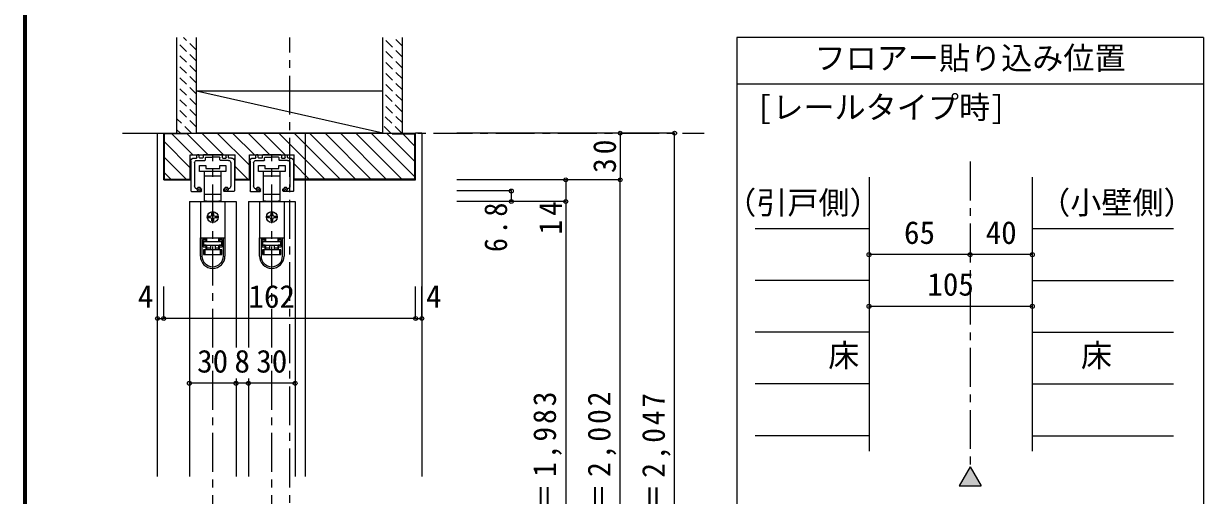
# Model space of a CAD drawing. Units: millimetres, scale not verified. Extents: x -957 to 993, y -705 to 708.
# Drawn here: x -957 to -199, y -219 to 85 of the extents above; entities that cross this region are included whole.
import ezdxf
from ezdxf.enums import TextEntityAlignment as Align

# ---------------------------------------------------------------- set-up
doc = ezdxf.new("R2010")
doc.units = ezdxf.units.MM
doc.header["$LTSCALE"] = 5
doc.header["$PDMODE"] = 32
doc.header["$PDSIZE"] = 2.5
doc.linetypes.add('CHAIN1', pattern=[8, 5, -1, 1, -1])
doc.linetypes.add('DASHED1', pattern=[1.8, 1.2, -0.6])
doc.layers.add('0-B_寸法', color=7, linetype='Continuous', lineweight=9)
doc.layers.add('F-1_枠', color=6, linetype='Continuous', lineweight=9)
doc.styles.add('ＭＳ ゴシック', font='')
doc.styles.get('ＭＳ ゴシック').set_extended_font_data('MS Gothic')

# ---------------------------------------------------------------- blocks, each defined once
blk = doc.blocks.new('01')
at = {"layer": '0-B_寸法'}
for p, q in [((-8.95, 7.72), (-9.85, 7.72)), ((-5.85, 7.72), (5.85, 7.72)), ((8.95, 7.72), (9.85, 7.72)), ((-14, 3.72), (-14, -15.48)), ((-12, 5.72), (-10.45, 5.72)), ((-11.65, 2.72), (-11.65, -12.157)), ((-10.15, 6.02), (-10.15, 7.42)), ((-10.15, 4.22), (-4.95, 4.22)), ((-8.65, 6.02), (-8.65, 7.42)), ((-6.45, 5.72), (-8.35, 5.72)), ((-6.15, 7.42), (-6.15, 6.02)), ((-4.65, 4.52), (-4.65, 5.92)), ((-4.35, 6.22), (-0.3, 6.22)), ((0, 6.52), (-0.3, 6.22)), ((0, 6.52), (0.3, 6.22)), ((4.35, 6.22), (0.3, 6.22)), ((4.65, 4.52), (4.65, 5.92)), ((10.15, 4.22), (4.95, 4.22)), ((6.15, 7.42), (6.15, 6.02)), ((6.45, 5.72), (8.35, 5.72)), ((8.65, 6.02), (8.65, 7.42)), ((10.15, 6.02), (10.15, 7.42)), ((12, 5.72), (10.45, 5.72)), ((11.65, 2.72), (11.65, -12.157)), ((14, 3.72), (14, -15.48)), ((-7.15, -15.48), (-7.15, -14.405)), ((7.15, -15.48), (7.15, -14.405)), ((-13.7, -15.78), (-7.45, -15.78)), ((13.7, -15.78), (7.45, -15.78))]:
    blk.add_line(p, q, dxfattribs=at)
for centre, radius, start, end in [((-9.85, 7.42), 0.3, 90, 180), ((-8.95, 7.42), 0.3, 0, 90), ((-5.85, 7.42), 0.3, 90, 180), ((5.85, 7.42), 0.3, 0, 90), ((8.95, 7.42), 0.3, 90, 180), ((9.85, 7.42), 0.3, 0, 90), ((-12, 3.72), 2, 90, 180), ((-10.15, 2.72), 1.5, 90, 180), ((-10.45, 6.02), 0.3, 270, 0), ((-8.35, 6.02), 0.3, 180, 270), ((-6.45, 6.02), 0.3, 270, 0), ((-4.95, 4.52), 0.3, 270, 0), ((-4.35, 5.92), 0.3, 90, 180), ((4.35, 5.92), 0.3, 0, 90), ((4.95, 4.52), 0.3, 180, 270), ((6.45, 6.02), 0.3, 180, 270), ((8.35, 6.02), 0.3, 270, 0), ((10.45, 6.02), 0.3, 180, 270), ((10.15, 2.72), 1.5, 0, 90), ((12, 3.72), 2, 0, 90), ((-9.65, -12.157), 2, 180, 253.54075), ((-8.8, -9.28), 5, 253.54075, 284.75682), ((-7.45, -14.405), 0.3, 0, 104.75682), ((7.45, -14.405), 0.3, 75.24318, 180), ((8.8, -9.28), 5, 255.24318, 286.45925), ((9.65, -12.157), 2, 286.45925, 0), ((-13.7, -15.48), 0.3, 180, 270), ((-7.45, -15.48), 0.3, 270, 0), ((7.45, -15.48), 0.3, 180, 270), ((13.7, -15.48), 0.3, 270, 0)]:
    blk.add_arc(centre, radius, start, end, dxfattribs=at)
for p in [(-8.8, -14.28), (8.8, -14.28)]:
    blk.add_point(p, dxfattribs=at)

msp = doc.modelspace()

# ---------------------------------------------------------------- linework, layer by layer
at = {"layer": '0-B_寸法'}
for p, q in [((-858.641, 14.407), (-858.641, 76.058)), ((-846.141, 14.407), (-846.141, 76.058)), ((-726.141, 14.407), (-726.141, 76.058)), ((-713.641, 14.407), (-713.641, 76.058)), ((-198.641, 76.058), (-498.641, 76.058)), ((-498.641, 76.058), (-498.641, -474.581)), ((-198.641, 76.058), (-198.641, -474.581)), ((-198.641, 46.058), (-498.641, 46.058)), ((-726.141, 14.407), (-846.141, 41.407)), ((-726.141, 41.407), (-846.141, 41.407)), ((-867.141, 14.407), (-705.141, 14.407)), ((-867.141, -15.593), (-867.141, 14.407)), ((-852.141, 13.907), (-866.641, 13.907)), ((-866.641, -15.093), (-866.641, 13.907)), ((-850.041, -7.859), (-866.641, 8.741)), ((-861.907, 13.907), (-848.407, 0.407)), ((-852.141, 13.907), (-852.141, 14.407)), ((-838.508, 0.407), (-852.141, 14.04)), ((-726.141, 14.407), (-846.141, 14.407)), ((-828.608, 0.407), (-842.608, 14.407)), ((-812.041, -6.261), (-832.709, 14.407)), ((-808.809, 0.407), (-822.809, 14.407)), ((-798.91, 0.407), (-812.91, 14.407)), ((-789.01, 0.407), (-803.01, 14.407)), ((-763.611, -15.093), (-793.111, 14.407)), ((-753.711, -15.093), (-783.211, 14.407)), ((-776.141, 14.407), (-776.141, -206.593)), ((-743.812, -15.093), (-773.312, 14.407)), ((-733.912, -15.093), (-763.412, 14.407)), ((-724.013, -15.093), (-753.513, 14.407)), ((-714.113, -15.093), (-743.613, 14.407)), ((-705.641, -13.666), (-733.714, 14.407)), ((-705.641, -3.767), (-723.814, 14.407)), ((-720.141, 14.407), (-720.141, 13.907)), ((-720.141, 13.907), (-705.641, 13.907)), ((-705.641, 6.133), (-713.415, 13.907)), ((-705.641, -15.093), (-705.641, 13.907)), ((-701.141, 14.407), (-705.141, 14.407)), ((-705.141, -15.593), (-705.141, 14.407)), ((-701.141, 14.407), (-701.141, -206.593)), ((-538.641, 14.407), (-678.641, 14.407)), ((-573.641, 14.407), (-573.641, -15.593)), ((-538.641, -443.594), (-538.641, 14.407)), ((-821.241, -15.593), (-821.241, 0.407)), ((-783.241, -15.593), (-783.241, 0.407)), ((-852.706, -15.093), (-866.641, -1.159)), ((-844.141, -10.293), (-844.141, -6.293)), ((-844.141, -6.293), (-840.141, -6.293)), ((-840.141, -6.293), (-840.141, -8.293)), ((-831.141, -6.293), (-827.141, -6.293)), ((-831.141, -8.293), (-831.141, -6.293)), ((-827.141, -6.293), (-827.141, -10.293)), ((-813.108, -15.093), (-821.241, -6.961)), ((-806.141, -10.293), (-806.141, -6.293)), ((-806.141, -6.293), (-802.141, -6.293)), ((-802.141, -6.293), (-802.141, -8.293)), ((-793.141, -6.293), (-789.141, -6.293)), ((-793.141, -8.293), (-793.141, -6.293)), ((-789.141, -6.293), (-789.141, -10.293)), ((-773.51, -15.093), (-783.241, -5.363)), ((-862.606, -15.093), (-866.641, -11.058)), ((-866.641, -15.093), (-850.041, -15.093)), ((-835.641, -10.293), (-844.141, -10.293)), ((-840.891, -13.293), (-840.891, -10.293)), ((-835.641, -13.293), (-840.891, -13.293)), ((-840.891, -24.893), (-840.891, -13.293)), ((-840.141, -8.293), (-831.141, -8.293)), ((-827.141, -10.293), (-835.641, -10.293)), ((-830.391, -13.293), (-835.641, -13.293)), ((-830.391, -10.293), (-830.391, -13.293)), ((-830.391, -13.293), (-830.391, -24.893)), ((-821.241, -15.093), (-812.041, -15.093)), ((-797.641, -10.293), (-806.141, -10.293)), ((-802.891, -13.293), (-802.891, -10.293)), ((-797.641, -13.293), (-802.891, -13.293)), ((-802.891, -24.893), (-802.891, -13.293)), ((-802.141, -8.293), (-793.141, -8.293)), ((-789.141, -10.293), (-797.641, -10.293)), ((-792.391, -13.293), (-797.641, -13.293)), ((-792.391, -10.293), (-792.391, -13.293)), ((-792.391, -13.293), (-792.391, -24.893)), ((-705.641, -15.093), (-783.241, -15.093)), ((-413.641, -13.825), (-413.641, -190.332)), ((-308.641, -13.825), (-308.641, -190.332)), ((-867.141, -15.593), (-850.041, -15.593)), ((-821.241, -15.593), (-812.041, -15.593)), ((-783.241, -15.593), (-705.141, -15.593)), ((-573.641, -15.593), (-678.641, -15.593)), ((-608.641, -15.593), (-608.641, -29.593)), ((-573.641, -443.594), (-573.641, -15.593)), ((-850.641, -29.593), (-850.641, -206.593)), ((-850.641, -29.593), (-820.641, -29.593)), ((-843.541, -29.593), (-843.541, -52.893)), ((-843.541, -29.593), (-827.741, -29.593)), ((-840.891, -29.293), (-840.891, -24.893)), ((-840.891, -24.893), (-835.641, -24.893)), ((-839.641, -29.293), (-840.891, -29.293)), ((-839.641, -29.593), (-839.641, -29.293)), ((-835.641, -24.893), (-830.391, -24.893)), ((-830.391, -29.293), (-831.641, -29.293)), ((-830.391, -24.893), (-830.391, -29.293)), ((-827.741, -29.593), (-827.741, -52.893)), ((-820.641, -29.593), (-820.641, -123.593)), ((-812.641, -29.593), (-782.641, -29.593)), ((-812.641, -29.593), (-812.641, -123.593)), ((-805.541, -29.593), (-805.541, -52.893)), ((-805.541, -29.593), (-789.741, -29.593)), ((-802.891, -29.293), (-802.891, -24.893)), ((-802.891, -24.893), (-797.641, -24.893)), ((-801.641, -29.293), (-802.891, -29.293)), ((-801.641, -29.593), (-801.641, -29.293)), ((-797.641, -24.893), (-792.391, -24.893)), ((-792.391, -29.293), (-793.641, -29.293)), ((-792.391, -24.893), (-792.391, -29.293)), ((-789.741, -29.593), (-789.741, -52.893)), ((-782.641, -29.593), (-782.641, -206.593)), ((-643.641, -22.793), (-678.641, -22.793)), ((-608.641, -29.593), (-678.641, -29.593)), ((-643.641, -22.793), (-643.641, -29.593)), ((-608.641, -29.593), (-608.641, -423.594)), ((-836.141, -38.093), (-836.141, -37.093)), ((-835.141, -37.093), (-835.141, -38.093)), ((-798.141, -38.093), (-798.141, -37.093)), ((-797.141, -37.093), (-797.141, -38.093)), ((-838.141, -39.093), (-837.141, -39.093)), ((-837.141, -40.093), (-838.141, -40.093)), ((-836.141, -42.093), (-836.141, -41.093)), ((-835.141, -41.093), (-835.141, -42.093)), ((-834.141, -39.093), (-833.141, -39.093)), ((-833.141, -40.093), (-834.141, -40.093)), ((-800.141, -39.093), (-799.141, -39.093)), ((-799.141, -40.093), (-800.141, -40.093)), ((-798.141, -42.093), (-798.141, -41.093)), ((-797.141, -41.093), (-797.141, -42.093)), ((-796.141, -39.093), (-795.141, -39.093)), ((-795.141, -40.093), (-796.141, -40.093)), ((-843.541, -52.893), (-843.541, -52.993)), ((-843.541, -52.893), (-827.741, -52.893)), ((-843.541, -64.693), (-843.541, -52.993)), ((-842.541, -52.993), (-839.841, -52.993)), ((-840.541, -52.893), (-840.541, -52.993)), ((-839.841, -53.993), (-839.841, -52.993)), ((-839.641, -52.893), (-839.641, -55.093)), ((-831.641, -55.093), (-831.641, -52.893)), ((-831.441, -52.993), (-831.441, -53.993)), ((-831.441, -52.993), (-828.741, -52.993)), ((-830.741, -52.993), (-830.741, -52.893)), ((-828.741, -64.693), (-828.741, -52.993)), ((-828.741, -52.993), (-827.741, -52.993)), ((-827.741, -52.893), (-827.741, -52.993)), ((-827.741, -52.993), (-827.741, -64.693)), ((-805.541, -52.893), (-805.541, -52.993)), ((-805.541, -52.893), (-789.741, -52.893)), ((-805.541, -64.693), (-805.541, -52.993)), ((-804.541, -52.993), (-801.841, -52.993)), ((-802.541, -52.893), (-802.541, -52.993)), ((-801.841, -53.993), (-801.841, -52.993)), ((-801.641, -52.893), (-801.641, -55.093)), ((-793.641, -55.093), (-793.641, -52.893)), ((-793.441, -52.993), (-793.441, -53.993)), ((-793.441, -52.993), (-790.741, -52.993)), ((-792.741, -52.993), (-792.741, -52.893)), ((-790.741, -64.693), (-790.741, -52.993)), ((-790.741, -52.993), (-789.741, -52.993)), ((-789.741, -52.893), (-789.741, -52.993)), ((-789.741, -52.993), (-789.741, -64.693)), ((-413.641, -47.127), (-486.787, -47.127)), ((-217.953, -47.127), (-308.641, -47.127)), ((-841.741, -58.693), (-841.741, -53.993)), ((-839.841, -53.993), (-841.741, -53.993)), ((-839.841, -57.693), (-841.741, -57.693)), ((-841.741, -58.693), (-839.841, -58.693)), ((-841.541, -55.093), (-839.641, -55.093)), ((-841.541, -55.593), (-841.541, -55.093)), ((-841.541, -60.593), (-841.541, -63.593)), ((-840.541, -60.593), (-841.541, -60.593)), ((-840.541, -63.593), (-840.541, -60.593)), ((-830.741, -60.593), (-840.541, -60.593)), ((-839.841, -58.693), (-839.841, -57.693)), ((-839.841, -60.593), (-839.841, -58.693)), ((-839.641, -57.593), (-839.641, -59.593)), ((-837.141, -57.593), (-837.141, -60.593)), ((-834.141, -57.593), (-834.141, -60.593)), ((-831.641, -59.593), (-834.141, -59.593)), ((-831.641, -55.093), (-829.741, -55.093)), ((-831.641, -59.593), (-831.641, -57.593)), ((-831.641, -60.593), (-831.641, -59.593)), ((-829.541, -53.993), (-831.441, -53.993)), ((-831.441, -53.993), (-831.441, -54.993)), ((-831.441, -54.993), (-829.541, -54.993)), ((-831.441, -58.693), (-829.541, -58.693)), ((-831.441, -58.693), (-831.441, -60.593)), ((-830.741, -60.593), (-830.741, -63.593)), ((-829.741, -60.593), (-830.741, -60.593)), ((-829.741, -55.093), (-829.741, -55.593)), ((-829.741, -63.593), (-829.741, -60.593)), ((-829.541, -53.993), (-829.541, -58.693)), ((-803.741, -58.693), (-803.741, -53.993)), ((-801.841, -53.993), (-803.741, -53.993)), ((-801.841, -57.693), (-803.741, -57.693)), ((-803.741, -58.693), (-801.841, -58.693)), ((-803.541, -55.093), (-801.641, -55.093)), ((-803.541, -55.593), (-803.541, -55.093)), ((-803.541, -60.593), (-803.541, -63.593)), ((-802.541, -60.593), (-803.541, -60.593)), ((-802.541, -63.593), (-802.541, -60.593)), ((-792.741, -60.593), (-802.541, -60.593)), ((-801.841, -58.693), (-801.841, -57.693)), ((-801.841, -60.593), (-801.841, -58.693)), ((-801.641, -57.593), (-801.641, -59.593)), ((-799.141, -57.593), (-799.141, -60.593)), ((-796.141, -57.593), (-796.141, -60.593)), ((-793.641, -59.593), (-796.141, -59.593)), ((-793.641, -55.093), (-791.741, -55.093)), ((-793.641, -59.593), (-793.641, -57.593)), ((-793.641, -60.593), (-793.641, -59.593)), ((-791.541, -53.993), (-793.441, -53.993)), ((-793.441, -53.993), (-793.441, -54.993)), ((-793.441, -54.993), (-791.541, -54.993)), ((-793.441, -58.693), (-791.541, -58.693)), ((-793.441, -58.693), (-793.441, -60.593)), ((-792.741, -60.593), (-792.741, -63.593)), ((-791.741, -60.593), (-792.741, -60.593)), ((-791.741, -55.093), (-791.741, -55.593)), ((-791.741, -63.593), (-791.741, -60.593)), ((-791.541, -53.993), (-791.541, -58.693)), ((-841.541, -63.593), (-840.541, -63.593)), ((-840.541, -63.593), (-830.741, -63.593)), ((-830.741, -63.593), (-829.741, -63.593)), ((-803.541, -63.593), (-802.541, -63.593)), ((-802.541, -63.593), (-792.741, -63.593)), ((-792.741, -63.593), (-791.741, -63.593)), ((-348.641, -63.778), (-413.641, -63.778)), ((-308.641, -63.778), (-348.641, -63.778)), ((-413.641, -80.428), (-486.787, -80.428)), ((-308.641, -80.428), (-217.953, -80.428)), ((-867.141, -104.898), (-867.141, -84.339)), ((-705.141, -104.898), (-705.141, -84.339)), ((-308.641, -97.079), (-413.641, -97.079)), ((-705.141, -104.898), (-867.141, -104.898)), ((-413.641, -113.73), (-486.787, -113.73)), ((-308.641, -113.73), (-217.953, -113.73)), ((-820.641, -143.593), (-820.641, -206.593)), ((-812.641, -143.593), (-812.641, -206.593)), ((-782.641, -146.593), (-850.641, -146.593)), ((-413.641, -147.031), (-486.787, -147.031)), ((-308.641, -147.031), (-217.953, -147.031)), ((-413.641, -180.332), (-486.787, -180.332)), ((-308.641, -180.332), (-217.953, -180.332)), ((-348.641, -200.332), (-355.779, -212.694)), ((-348.641, -200.332), (-341.504, -212.694)), ((-355.779, -212.694), (-341.504, -212.694))]:
    msp.add_line(p, q, dxfattribs=at)
at = {"layer": '0-B_寸法', "linetype": 'DASHED1'}
for p, q in [((-846.141, 67.803), (-854.396, 76.058)), ((-713.641, 63.44), (-726.141, 75.94)), ((-713.641, 70.511), (-719.188, 76.058)), ((-846.141, 60.732), (-858.641, 73.232)), ((-713.641, 56.369), (-726.141, 68.869)), ((-846.141, 53.661), (-858.641, 66.161)), ((-713.641, 49.298), (-726.141, 61.798)), ((-846.141, 46.59), (-858.641, 59.09)), ((-713.641, 42.227), (-726.141, 54.727)), ((-846.141, 39.519), (-858.641, 52.019)), ((-713.641, 35.156), (-726.141, 47.656)), ((-846.141, 32.448), (-858.641, 44.948)), ((-713.963, 28.407), (-726.141, 40.585)), ((-846.141, 25.377), (-858.641, 37.877)), ((-846.141, 18.306), (-858.641, 30.806)), ((-713.613, 20.986), (-726.141, 33.514)), ((-849.313, 14.407), (-858.641, 23.735)), ((-714.105, 14.407), (-726.141, 26.443)), ((-856.384, 14.407), (-858.641, 16.664)), ((-721.176, 14.407), (-726.141, 19.372))]:
    msp.add_line(p, q, dxfattribs=at)
at = {"layer": '0-B_寸法', "linetype": 'CHAIN1'}
for p, q in [((-786.141, -453.593), (-786.141, 76.058)), ((-893.641, 14.407), (-519.641, 14.407)), ((-835.641, -443.593), (-835.641, 0.407)), ((-797.641, -443.593), (-797.641, 0.407)), ((-348.641, -3.825), (-348.641, -200.332))]:
    msp.add_line(p, q, dxfattribs=at)
at = {"layer": '0-B_寸法', "color": 4}
for p, q in [((-871.141, -104.898), (-871.141, -84.339)), ((-867.141, -104.898), (-867.141, -84.339)), ((-705.141, -104.898), (-705.141, -84.339)), ((-701.141, -104.898), (-701.141, -84.339)), ((-871.141, -104.898), (-867.141, -104.898)), ((-705.141, -104.898), (-701.141, -104.898))]:
    msp.add_line(p, q, dxfattribs=at)
at = {"layer": '0-B_寸法'}
for points in [[(-871.141, -206.593), (-871.141, 14.407), (-867.141, 14.407)], [(-850.041, -15.593), (-850.041, 0.407), (-821.241, 0.407)], [(-812.041, -15.593), (-812.041, 0.407), (-783.241, 0.407)], [(-839.641, -29.293), (-831.641, -29.293), (-831.641, -29.593)], [(-801.641, -29.293), (-793.641, -29.293), (-793.641, -29.593)], [(-843.541, -52.993), (-842.541, -52.993), (-842.541, -64.693)], [(-805.541, -52.993), (-804.541, -52.993), (-804.541, -64.693)], [(-841.741, -54.993), (-839.841, -54.993), (-839.841, -53.993)], [(-837.141, -59.593), (-839.641, -59.593), (-839.641, -60.593)], [(-829.541, -57.693), (-831.441, -57.693), (-831.441, -58.693)], [(-803.741, -54.993), (-801.841, -54.993), (-801.841, -53.993)], [(-799.141, -59.593), (-801.641, -59.593), (-801.641, -60.593)], [(-791.541, -57.693), (-793.441, -57.693), (-793.441, -58.693)]]:
    msp.add_lwpolyline(points, dxfattribs=at)
for points in [[(-841.541, -57.593), (-829.741, -57.593), (-829.741, -55.593), (-841.541, -55.593)], [(-803.541, -57.593), (-791.741, -57.593), (-791.741, -55.593), (-803.541, -55.593)]]:
    msp.add_lwpolyline(points, close=True, dxfattribs=at)
for centre in [(-835.641, -39.593), (-797.641, -39.593)]:
    msp.add_circle(centre, 3.5, dxfattribs=at)
for centre, radius, start, end in [((-835.641, -37.093), 0.5, 90, 180), ((-835.641, -37.093), 0.5, 0, 90), ((-797.641, -37.093), 0.5, 90, 180), ((-797.641, -37.093), 0.5, 0, 90), ((-838.141, -39.593), 0.5, 90, 180), ((-838.141, -39.593), 0.5, 180, 270), ((-837.141, -38.093), 1, 270, 0), ((-837.141, -41.093), 1, 0, 90), ((-835.641, -42.093), 0.5, 180, 270), ((-835.641, -42.093), 0.5, 270, 0), ((-834.141, -38.093), 1, 180, 270), ((-834.141, -41.093), 1, 90, 180), ((-833.141, -39.593), 0.5, 0, 90), ((-833.141, -39.593), 0.5, 270, 0), ((-800.141, -39.593), 0.5, 90, 180), ((-800.141, -39.593), 0.5, 180, 270), ((-799.141, -38.093), 1, 270, 0), ((-799.141, -41.093), 1, 0, 90), ((-797.641, -42.093), 0.5, 180, 270), ((-797.641, -42.093), 0.5, 270, 0), ((-796.141, -38.093), 1, 180, 270), ((-796.141, -41.093), 1, 90, 180), ((-795.141, -39.593), 0.5, 0, 90), ((-795.141, -39.593), 0.5, 270, 0), ((-835.641, -64.693), 7.9, 180, 0), ((-835.641, -64.693), 6.9, 180, 0), ((-797.641, -64.693), 7.9, 180, 0), ((-797.641, -64.693), 6.9, 180, 0)]:
    msp.add_arc(centre, radius, start, end, dxfattribs=at)
for p in [(-573.641, 14.407), (-538.641, 14.407), (-608.641, -15.593), (-573.641, -15.593), (-643.641, -22.793), (-643.641, -29.593), (-608.641, -29.593), (-413.641, -63.778), (-348.641, -63.778), (-308.641, -63.778), (-413.641, -97.079), (-308.641, -97.079), (-871.141, -104.898), (-867.141, -104.898), (-705.141, -104.898), (-701.141, -104.898), (-850.641, -146.593), (-820.641, -146.593), (-812.641, -146.593), (-782.641, -146.593)]:
    msp.add_point(p, dxfattribs=at)
at = {"layer": '0-B_寸法', "color": 16}
msp.add_solid([(-355.779, -212.694), (-348.641, -200.332), (-341.504, -212.694)], dxfattribs=at)
at = {"layer": 'F-1_枠'}
for p, q in [((-957.218, 707.602), (-957.218, -689.065)), ((-956.385, 707.602), (-956.385, -689.065)), ((-955.551, 707.602), (-955.551, -689.065))]:
    msp.add_line(p, q, dxfattribs=at)

# ---------------------------------------------------------------- block references
at = {"layer": '0-B_寸法', "xscale": -1}
for p in [(-835.641, -7.313), (-797.641, -7.313)]:
    msp.add_blockref('01', p, dxfattribs=at)

# ---------------------------------------------------------------- texts
at = {"layer": '0-B_寸法', "style": 'ＭＳ ゴシック'}
for s, p in [('フロアー貼り込み位置', (-448.641, 51.058)), ('[レールタイプ時]', (-485.759, 19.368)), ('（引戸側）', (-506.115, -42.023)), ('（小壁側）', (-304.237, -42.023)), ('65', (-391.141, -61.278)), ('40', (-338.641, -61.278)), ('105', (-376.141, -94.579)), ('4', (-883.772, -102.398)), ('162', (-812.641, -102.398)), ('4', (-698.44, -102.398)), ('床', (-439.891, -140.38)), ('床', (-277.391, -140.38)), ('30', (-845.641, -144.093)), ('8', (-821.641, -144.093)), ('30', (-807.641, -144.093))]:
    msp.add_text(s, height=14.66, dxfattribs=at).set_placement(p, align=Align.BOTTOM_LEFT)
at = {"layer": '0-B_寸法', "char_height": 14.66, "attachment_point": 7, "rotation": 90, "style": 'ＭＳ ゴシック'}
for s, insert in [('\\T1.27;\\W0.95;30', (-576.141, -11.218)), ('\\T1.27;\\W0.95;14', (-611.141, -50.843)), ('\\T1.27;\\W0.9;6.8', (-646.141, -62.093)), ('\\T1.2;\\W0.95;ＤＨ＝1,983\\~', (-611.141, -275.258)), ('\\T1.2;\\W0.95;枠内＝2,002\\~', (-576.141, -275.258)), ('\\T1.19;\\W0.95;枠外＝2,047', (-541.141, -275.258))]:
    msp.add_mtext(s, dxfattribs=dict(at, insert=insert))

doc.saveas('drawing.dxf')
